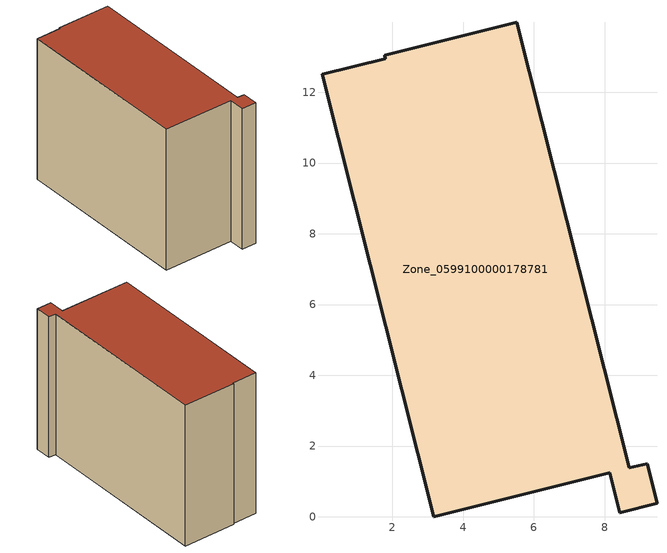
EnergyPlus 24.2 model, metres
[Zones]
Zone_0599100000178781
 floor ground (C_G): 1.8,12.94 1.78,13.04 5.52,13.98 8.69,1.39 9.21,1.5 9.48,0.38 8.43,0.11 8.15,1.24 3.17,0 0.02,12.51 z0
 wall outside (C_F): 8.43,0.11 9.48,0.38 9.21,1.5 8.69,1.39 5.52,13.98 1.78,13.04 1.8,12.94 0.02,12.51 3.17,0 8.15,1.24 8.43,0.11 z0:10.62
 roof outside (C_R): 0.02,12.51 3.17,0 8.15,1.24 8.43,0.11 9.48,0.38 9.21,1.5 8.69,1.39 5.52,13.98 1.78,13.04 1.8,12.94 z10.62
[BUILDING]
Pand.0599100000178781: North Axis=0; Terrain=City; Loads Convergence Tolerance Value=0.04; Temperature Convergence Tolerance Value=0.4; Solar Distribution=FullExterior; Maximum Number of Warmup Days=25; Minimum Number of Warmup Days=1
[Site:Location]
Rotterdam.The.Hague.AP_ZH_NLD Design_Conditions: Latitude=51.96; Longitude=4.45; Time Zone=1; Elevation=-4.5
[SITE:GROUNDTEMPERATURE:BUILDINGSURFACE]
18, 18, 18, 18, 18, 18, 18, 18, 18, 18, 18, 18
[MATERIAL] Thermal Absorptance=0.9; Solar Absorptance=0.7; Visible Absorptance=0.7
Name | Roughness | Thickness | Conductivity | Density | Specific Heat
G.TI.1992-2005 | MediumSmooth | 0.15 | 0.06 | 540 | 1210
F.TI.1992-2005 | Rough | 0.3 | 0.12 | 1920 | 840
R.TI.1992-2005 | MediumRough | 0.2 | 0.08 | 1500 | 1000
[CONSTRUCTION]
C_G: G.TI.1992-2005
C_F: F.TI.1992-2005
C_R: R.TI.1992-2005
[ZONE]
Zone_0599100000178781: Type=1; Multiplier=1; Ceiling Height=Autocalculate; Volume=Autocalculate; Floor Area=autocalculate; Part of Total Floor Area=Yes
[ZONEINFILTRATION:DESIGNFLOWRATE]
Infil_Zone_0599100000178781: Zone or ZoneList or Space or SpaceList=Zone_0599100000178781; Schedule=AlwaysOn; Design Flow Rate Calculation Method=Flow/Area; Flow Rate per Floor Area=0.0015; Constant Term Coefficient=1; Temperature Term Coefficient=0; Velocity Term Coefficient=0; Velocity Squared Term Coefficient=0
[HVACTEMPLATE:ZONE:IDEALLOADSAIRSYSTEM]
Zone_0599100000178781: Maximum Heating Supply Air Temperature=50; Minimum Cooling Supply Air Temperature=13; Maximum Heating Supply Air Humidity Ratio=0.0156; Minimum Cooling Supply Air Humidity Ratio=0.0077; Heating Limit=NoLimit; Cooling Limit=NoLimit; Dehumidification Control Type=ConstantSensibleHeatRatio; Cooling Sensible Heat Ratio=0.7; Dehumidification Setpoint=60; Humidification Control Type=None; Humidification Setpoint=30; Outdoor Air Method=None; Outdoor Air Flow Rate per Person=0.00944; Outdoor Air Flow Rate per Zone Floor Area=0; Outdoor Air Flow Rate per Zone=0; Demand Controlled Ventilation Type=None; Outdoor Air Economizer Type=NoEconomizer; Heat Recovery Type=None; Sensible Heat Recovery Effectiveness=0.7; Latent Heat Recovery Effectiveness=0.65
[ZONECONTROL:THERMOSTAT]
ThermostatControl_Zone_0599100000178781: Zone or ZoneList=Zone_0599100000178781; Control Type Schedule=DualSetpointControlType; Control 1=Thermostat_Zone_0599100000178781; Temperature Difference Between Cutout And Setpoint=0
[THERMOSTATSETPOINT:DUALSETPOINT]
Thermostat_Zone_0599100000178781: Heating Setpoint Temperature Schedule=HeatingSetpoint_Zone_0599100000178781; Cooling Setpoint Temperature Schedule=CoolingSetpoint_Zone_0599100000178781
[SCHEDULE:COMPACT]
HeatingSetpoint_Zone_0599100000178781: Through: 12/31, For: AllDays, Until: 24:00, 21
CoolingSetpoint_Zone_0599100000178781: Through: 12/31, For: AllDays, Until: 24:00, 24
DualSetpointControlType: Through: 12/31, For: AllDays, Until: 24:00, 4
AlwaysOn: Through: 12/31, For: AllDays, Until: 24:00, 1
